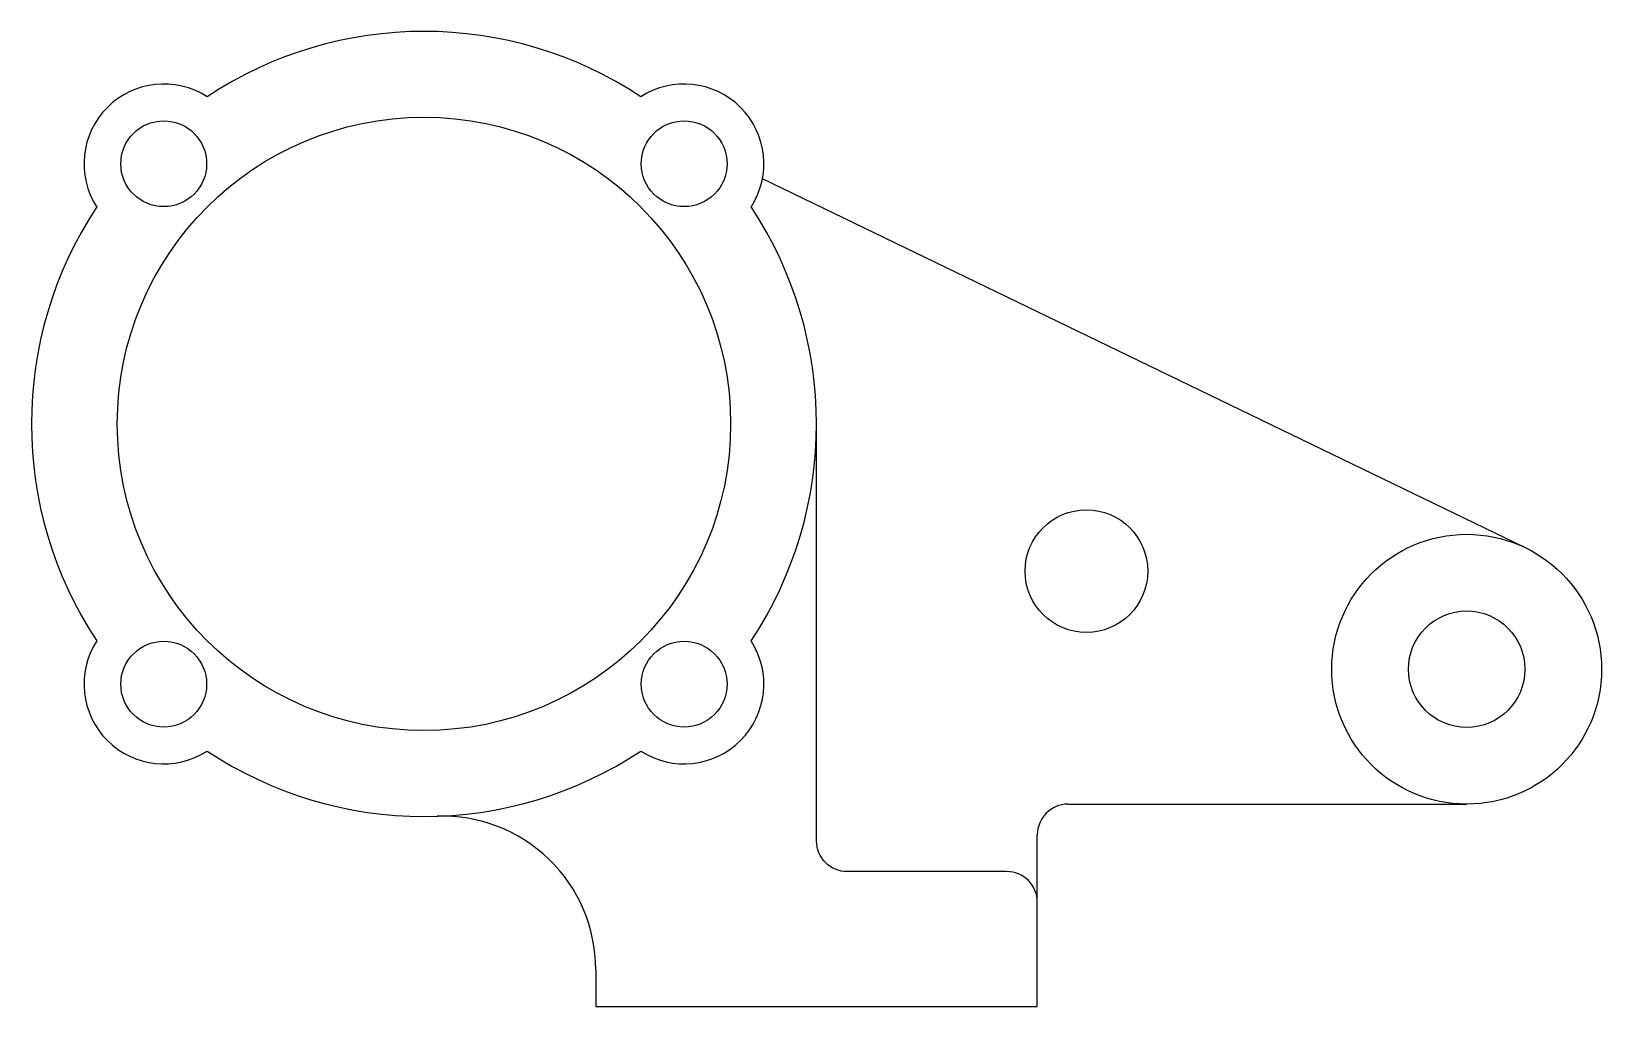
# Model space of a CAD drawing. Header units: inches. Extents: x 65 to 321, y 17 to 176.
import ezdxf

# ---------------------------------------------------------------- set-up
doc = ezdxf.new("R2010")
doc.units = ezdxf.units.IN
doc.header["$MEASUREMENT"] = 0

msp = doc.modelspace()

# ---------------------------------------------------------------- linework, layer by layer
for p, q in [((308.34, 91.51), (183.96, 151.66)), ((233.77, 49.71), (298.77, 49.71)), ((228.77, 33.71), (228.77, 44.71))]:
    msp.add_line(p, q)
msp.add_lwpolyline([(156.77, 22.76), (156.77, 16.71), (228.77, 16.71), (228.77, 33.71, 0.414214), (223.77, 38.71), (197.77, 38.71, -0.414214), (192.77, 43.71), (192.77, 111.71)], format="xyb")
for centre, radius in [((128.77, 111.71), 50), ((86.34, 154.13), 7), ((171.19, 154.13), 7), ((236.77, 87.71), 10), ((298.77, 71.71), 22), ((298.77, 71.71), 9.5), ((86.34, 69.28), 7), ((171.19, 69.28), 7)]:
    msp.add_circle(centre, radius)
for centre, radius, start, end in [((128.77, 111.71), 64, 56.4558, 123.5442), ((86.34, 154.13), 13, 57.0998, 212.9002), ((171.19, 154.13), 13, 327.0998, 122.9002), ((128.77, 111.71), 64, 146.4558, 213.5442), ((128.77, 111.71), 64, 326.4558, 33.5442), ((86.34, 69.28), 13, 147.0998, 302.9002), ((171.19, 69.28), 13, 237.0998, 32.9002), ((128.77, 111.71), 64, 236.4558, 303.5442), ((233.77, 44.71), 5, 90, 180), ((131.77, 22.76), 25, 0, 91.9317)]:
    msp.add_arc(centre, radius, start, end)

doc.saveas('drawing.dxf')
